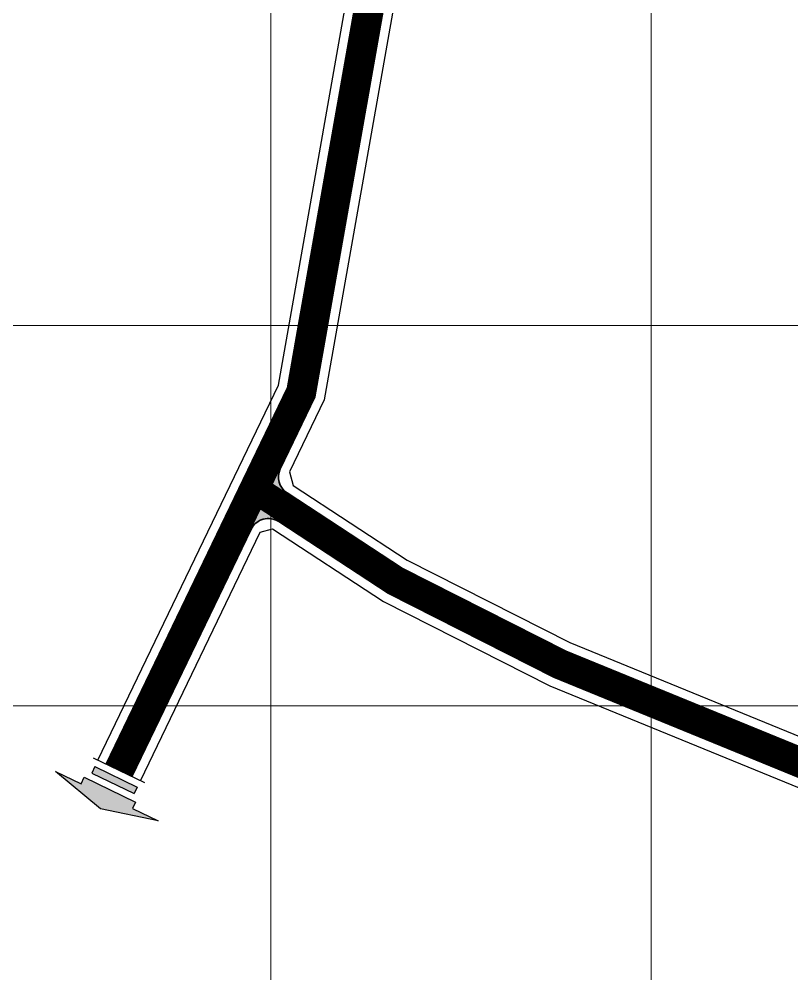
# Model space of a CAD drawing. Header units: millimetres. Extents: x 546597 to 607848, y 1180644 to 1193180.
# Drawn here: x 592267 to 592674, y 1181259 to 1181761 of the extents above; entities that cross this region are included whole.
import ezdxf

# ---------------------------------------------------------------- set-up
doc = ezdxf.new("R2010")
doc.units = ezdxf.units.MM
doc.header["$MEASUREMENT"] = 0
doc.linetypes.add('ACAD_ISO02W100', pattern=[15, 12, -3])
doc.linetypes.add('DASHDOT', pattern=[1, 0.5, -0.25, 0, -0.25])
doc.layers.get('0').update_dxf_attribs({"linetype": 'CONTINUOUS', "lineweight": 20})
for name, color, linetype, lineweight in [('A-DUONG', 1, 'CONTINUOUS', 35), ('A-LE', 4, 'CONTINUOUS', 25), ('A-TIM', 6, 'DASHDOT', 13), ('toa do', 2, 'CONTINUOUS', 13)]:
    doc.layers.add(name, color=color, linetype=linetype, lineweight=lineweight)
doc.layers.add('duong MOI', color=251, linetype='ACAD_ISO02W100')

# ---------------------------------------------------------------- blocks, each defined once
blk = doc.blocks.new('MUITEN')
at = {"linetype": 'Continuous'}
h = blk.add_hatch(color=256, dxfattribs=at)
h.paths.add_polyline_path([(9.31, 0), (9.31, 2.82), (-9.31, 2.82), (-9.31, 0)])
h.paths.add_polyline_path([(11.27, 5.64), (11.27, 8.46), (22.55, 8.46), (0, 14.09), (-22.55, 8.46), (-11.27, 8.46), (-11.27, 5.64)])
for p, q in [((-22.55, 8.46), (0, 14.09)), ((-22.55, 8.46), (0, 14.09)), ((0, 14.09), (22.55, 8.46)), ((-11.27, 8.46), (-22.55, 8.46)), ((-11.27, 5.64), (-11.27, 8.46)), ((11.27, 8.46), (11.27, 5.64)), ((22.55, 8.46), (11.27, 8.46)), ((11.27, 5.64), (-11.27, 5.64)), ((9.31, 2.82), (-9.31, 2.82)), ((-9.31, 0), (-9.31, 2.82)), ((9.31, 0), (9.31, 2.82)), ((-11.27, -2.82), (11.27, -2.82))]:
    blk.add_line(p, q)
blk.add_lwpolyline([(9.31, 0), (-9.31, 0)])
blk = doc.blocks.new('CROSS')
for p, q in [((0, -5), (0, 5)), ((-5, 0), (5, 0))]:
    blk.add_line(p, q)

msp = doc.modelspace()

# ---------------------------------------------------------------- hatches: boundary and pattern name
at = {"layer": 'duong MOI', "ltscale": 3}
h = msp.add_hatch(color=254, dxfattribs=at)
h.paths.add_polyline_path([(592404.95, 1181524.7), (592407.59, 1181530.17), (592400.83, 1181533.43), (592391.52, 1181514.11), (592411.35, 1181501.17), (592413.89, 1181508.47), (592408.5, 1181511.99, -0.376941)])
h.paths.add_polyline_path([(592391.52, 1181514.11), (592380.86, 1181492), (592387.62, 1181488.75), (592389.63, 1181492.91, -0.452495), (592404.1, 1181496.94), (592408.82, 1181493.87), (592411.35, 1181501.17)])
h.paths.add_polyline_path([(592400.83, 1181533.43), (592394.08, 1181536.69), (592374.11, 1181495.26), (592380.86, 1181492)])

# ---------------------------------------------------------------- linework, layer by layer
at = {"layer": 'A-DUONG'}
for p, q in [((592408.78, 1181567.19), (592413.55, 1181594.2)), ((592313.4, 1181369.33), (592408.78, 1181567.19)), ((592404.95, 1181524.7), (592423.19, 1181562.54)), ((592469.28, 1181472.33), (592408.5, 1181511.99)), ((592404.1, 1181496.94), (592461.76, 1181459.32)), ((592555.16, 1181428.76), (592469.28, 1181472.33)), ((592461.76, 1181459.32), (592548.92, 1181415.11)), ((592930.32, 1181275.39), (592555.16, 1181428.76)), ((592548.92, 1181415.11), (592930.63, 1181259.06))]:
    msp.add_line(p, q, dxfattribs=at)
for points in [[(591970.62, 1181636.84), (592021.55, 1181698.88), (592057.58, 1181756.73), (592097.79, 1181831.66), (592145.34, 1181980.81, -0.437114), (592158.64, 1181987.03), (592299.13, 1181929.91), (592399.03, 1181876.43), (592451.47, 1181848.83, -0.326155), (592456.66, 1181838.24), (592413.55, 1181594.2)], [(592423.19, 1181562.54), (592469.49, 1181824.6, -0.508119), (592483.99, 1181831.71), (592510.17, 1181817.93, 0.125), (592573.24, 1181802.77), (592748.73, 1181814.33, 0.088233), (592799.68, 1181826.89, -0.209489), (592888.15, 1181839.19, -0.14297), (592973.8, 1181811.12), (593016.23, 1181792.13), (593076.01, 1181758.1, -0.35466), (593080.59, 1181746.36), (592965.81, 1181387.92)]]:
    msp.add_lwpolyline(points, format="xyb", dxfattribs=at)
msp.add_lwpolyline([(592389.63, 1181492.91), (592326.91, 1181362.81)], dxfattribs=at)
for centre, start, end in [((592413.96, 1181520.36), 154.2633, 236.8772), ((592398.63, 1181488.57), 56.8772, 154.2633)]:
    msp.add_arc(centre, 10, start, end, dxfattribs=at)
at = {"layer": 'A-LE'}
msp.add_lwpolyline([(592308.9, 1181371.5), (592403.98, 1181568.74), (592451.05, 1181835.19), (592447.49, 1181842.45), (592395.51, 1181869.81), (592295.94, 1181923.11), (592156.55, 1181979.79), (592150.4, 1181976.91), (592103.34, 1181829.31), (592062.78, 1181753.72), (592026.43, 1181695.37), (592014.42, 1181681.74)], dxfattribs=at)
at = {"layer": 'A-LE', "flags": 128}
msp.add_lwpolyline([(593071.53, 1181752.02), (593012.84, 1181785.43), (592970.11, 1181804.55, 0.14561), (592886.98, 1181831.72, 0.212998), (592803.2, 1181820.25, -0.089059), (592749.23, 1181806.84), (592573.54, 1181795.28, -0.125367), (592506.68, 1181811.29), (592479.57, 1181825.56), (592474.27, 1181822.97), (592428, 1181560.99), (592409.72, 1181523.08), (592411.74, 1181515.84), (592471.78, 1181476.66), (592557.24, 1181433.31), (592933.14, 1181279.64), (592938.79, 1181282.64), (592960.97, 1181389.2), (593074.61, 1181744.07), (593071.53, 1181752.02)], format="xyb", close=True, dxfattribs=at)
msp.add_lwpolyline([(592331.42, 1181360.64), (592394.43, 1181491.36), (592400.79, 1181493.13), (592459.26, 1181454.98), (592546.84, 1181410.55), (592927.96, 1181254.75), (592931.57, 1181247.96), (592903.7, 1181114)], dxfattribs=at)
at = {"layer": 'A-TIM', "ltscale": 20, "flags": 128}
for points in [[(592320.16, 1181366.07), (592415.99, 1181564.87), (592466.27, 1181849.51)], [(592320.16, 1181366.07), (592415.99, 1181564.87), (592466.27, 1181849.51)], [(592391.52, 1181514.11), (592465.52, 1181465.82), (592552.04, 1181421.93), (592946.95, 1181260.49), (593982.8, 1180778.92)]]:
    msp.add_lwpolyline(points, dxfattribs=at)
at = {"layer": 'duong MOI', "color": 254, "ltscale": 3, "const_width": 15, "flags": 128}
for points in [[(592320.16, 1181366.07), (592415.99, 1181564.87), (592466.27, 1181849.51)], [(592391.52, 1181514.11), (592465.52, 1181465.82), (592552.04, 1181421.93), (592946.95, 1181260.49), (593982.8, 1180778.92)]]:
    msp.add_lwpolyline(points, dxfattribs=at)
at = {"layer": 'toa do', "color": 250}
for p, q in [((592400.02, 1185364), (592400.02, 1180648.5)), ((592600.02, 1185364.42), (592600.02, 1180648.5)), ((595723.25, 1181600.03), (591642.61, 1181600.03)), ((595723.25, 1181400.03), (591642.61, 1181400.03))]:
    msp.add_line(p, q, dxfattribs=at)

# ---------------------------------------------------------------- block references
at = {"layer": 'A-LE', "xscale": 1.330530150381138, "yscale": 1.330530150381138, "zscale": 1.330530150381138, "rotation": 154.2633187365966}
msp.add_blockref('MUITEN', (592318.53, 1181362.69), dxfattribs=at)
at = {"layer": 'toa do', "xscale": 2, "yscale": 2, "zscale": 2}
for p in [(592400.02, 1181600.03), (592400.02, 1181600.03), (592600.02, 1181600.03), (592600.02, 1181600.03), (592400.02, 1181400.03), (592400.02, 1181400.03), (592600.02, 1181400.03), (592600.02, 1181400.03)]:
    msp.add_blockref('CROSS', p, dxfattribs=at)

doc.saveas('drawing.dxf')
